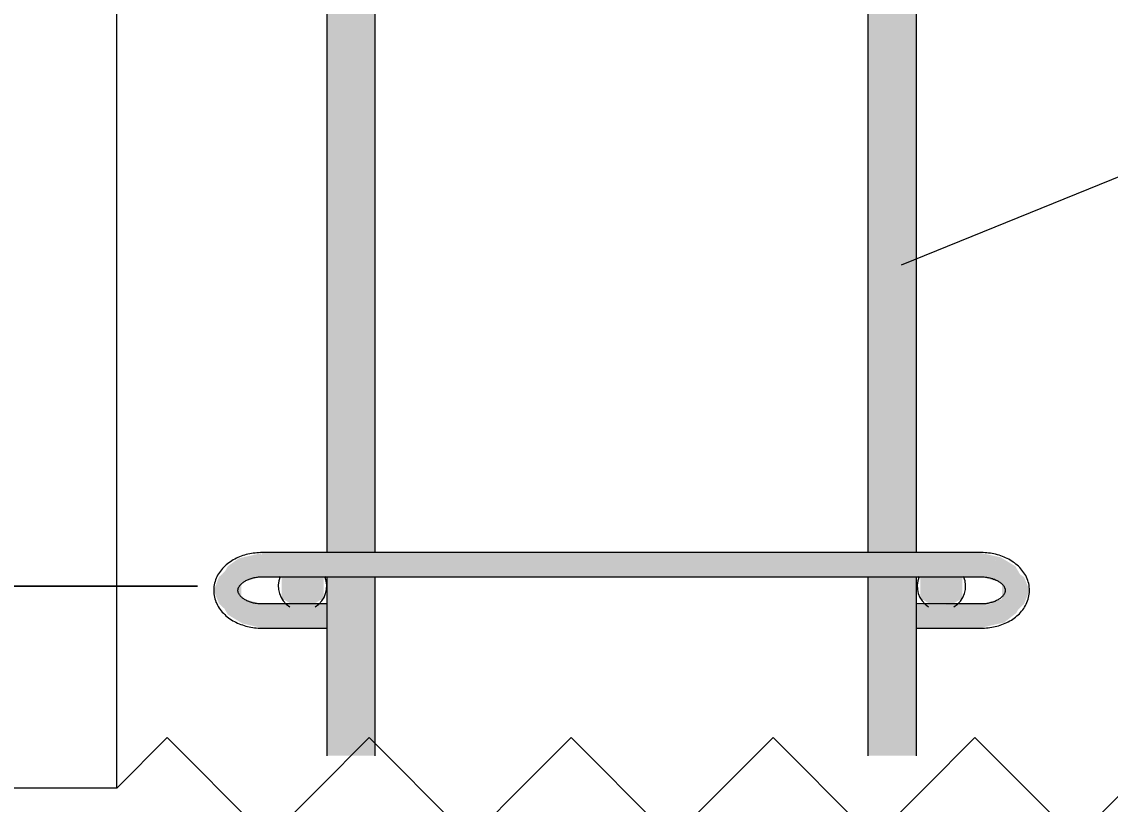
# Model space of a CAD drawing. Header units: millimetres. Extents: x 23200 to 49062, y -2858 to 35213.
# Drawn here: x 35127.6 to 35397.1, y -1704 to -1510.2 of the extents above; entities that cross this region are included whole.
import ezdxf

# ---------------------------------------------------------------- set-up
doc = ezdxf.new("R2010")
doc.units = ezdxf.units.MM
for name, color, linetype, lineweight in [('AA_Dim', 7, 'Continuous', 9), ('AA_Dim-20', 7, 'Continuous', 9), ('AA_Oformlenie', 7, 'Continuous', 9), ('AA_Vinoska', 7, 'Continuous', 9), ('AF_Stena_Опалубка', 253, 'Continuous', 20), ('KR_Armatura', 7, 'Continuous', 20), ('KR_Armatura_Tonkie', 7, 'Continuous', 20), ('KR_Fundament', 7, 'Continuous', 20)]:
    doc.layers.add(name, color=color, linetype=linetype, lineweight=lineweight)
doc.styles.add('ISOCPEUR_1', font='isocpeur.ttf', dxfattribs={"width": 0.9, "height": 50})
doc.dimstyles.new('05_Округл_5мм__прозр_', dxfattribs={"dimscale": 304.8, "dimtxt": 49.799059, "dimasz": 0.111549, "dimexe": 0.098425, "dimexo": 0.065617, "dimgap": 0.006562, "dimtad": 1, "dimdec": 0, "dimrnd": 5, "dimdsep": 46, "dimtxsty": 'ISOCPEUR_1', "dimblk1": 'OBLIQUE', "dimblk2": 'OBLIQUE', "dimsah": 1, "dimcen": 0.09, "dimdle": 0.098425, "dimazin": 0, "dimtfac": 1, "dimtdec": 4, "dimtix": 1, "dimtmove": 1, "dimatfit": 3, "dimfxl": 1, "dimtvp": 1, "dimtolj": 1, "dimtzin": 0, "dimlwd": 18, "dimlwe": 18, "dimarcsym": 2})
doc.dimstyles.new('05_Округл_5мм__прозр__1', dxfattribs={"dimscale": 304.8, "dimtxt": 49.799059, "dimasz": 0.111549, "dimexe": 0.098425, "dimexo": 0.065617, "dimgap": 0.006562, "dimtad": 1, "dimdec": 0, "dimrnd": 5, "dimdsep": 46, "dimtxsty": 'ISOCPEUR_1', "dimblk1": 'OBLIQUE', "dimblk2": 'OBLIQUE', "dimsah": 1, "dimcen": 0.09, "dimdle": 0.098425, "dimazin": 0, "dimtfac": 1, "dimtdec": 4, "dimtix": 1, "dimtmove": 0, "dimatfit": 3, "dimfxl": 1, "dimtvp": 1, "dimtolj": 1, "dimtzin": 0, "dimlwd": 18, "dimlwe": 18, "dimarcsym": 2})

# ---------------------------------------------------------------- blocks, each defined once
blk = doc.blocks.new('350_Хомут прямоугольный верт _НесАрм_РабПлоск_ - 350_Хомут прямоугольный верт _НесАрм_РабПлоск_-V38-Сечение 8')
at = {"layer": 'KR_Armatura_Tonkie', "lineweight": 9}
h = blk.add_hatch(color=256, dxfattribs=at)
h.paths.add_polyline_path([(25501.49, -854.41), (25507, -854.41), (25509.44, -853), (25509.44, -847.68), (25499.05, -847.68), (25499.05, -853)])
h.paths.add_polyline_path([(25348.82, -854.41), (25351.26, -853), (25351.26, -847.68), (25340.87, -847.68), (25340.87, -853), (25343.31, -854.41), (25346.98, -854.41)])
at = {"layer": 'KR_Armatura'}
for centre, start, end in [((25346.06, -850), 156.8137, 238.1859), ((25346.06, -850), 301.8141, 23.1863), ((25504.25, -850), 156.7275, 238.1859), ((25504.25, -850), 301.29, 23.2128)]:
    blk.add_arc(centre, 6, start, end, dxfattribs=at)
blk = doc.blocks.new('265_Выпуск П одной длины _НесАрм_РабПлоск_ - В3 _d12_ t_250-3847602-Сечение 8')
at = {"layer": 'KR_Armatura_Tonkie'}
h = blk.add_hatch(color=256, dxfattribs=at)
h.paths.add_polyline_path([(25358.06, -1918), (25364.06, -1918), (25363.86, -1708), (25352.06, -1708), (25352.27, -1918), (25356.51, -1918)])
h.paths.add_polyline_path([(25352.06, -1692), (25364.06, -1692), (25363.86, -1647.68), (25352.06, -1647.68), (25352.06, -1678.93)])
h.paths.add_polyline_path([(25358.06, -1641.75), (25364.06, -1641.68), (25363.86, -1247.68), (25352.06, -1247.68), (25352.27, -1641.68), (25356.69, -1641.73)])
h.paths.add_polyline_path([(25358.06, -1241.75), (25364.06, -1241.68), (25363.86, -847.68), (25352.06, -847.68), (25352.27, -1241.68), (25356.96, -1241.74)])
h.paths.add_polyline_path([(25358.06, -841.75), (25364.06, -841.68), (25363.86, -447.68), (25352.06, -447.68), (25352.27, -841.68), (25357.22, -841.74)])
h.paths.add_polyline_path([(25358.06, -441.75), (25364.06, -441.68), (25363.86, -310.97), (25352.06, -305.07), (25352.27, -441.68), (25357.49, -441.74)])
h.paths.add_polyline_path([(25364.06, -293.18), (25363.86, -266.96), (25352.06, -261.07), (25352.27, -287.29), (25364, -293.15)])
h.paths.add_polyline_path([(25364.06, -253.65), (25363.86, -103.13), (25352.06, -103.13), (25352.27, -247.75), (25364, -253.62)])
h.paths.add_polyline_path([(25358.06, -95.13), (25364.06, -95.13), (25363.86, 418), (25352.06, 418), (25352.27, -95.13), (25357.72, -95.13)])
h = blk.add_hatch(color=256, dxfattribs=at)
h.paths.add_polyline_path([(25492.06, -1918), (25498.06, -1918), (25497.86, -1708), (25486.06, -1708), (25486.29, -1918), (25490.51, -1918)])
h.paths.add_polyline_path([(25486.08, -1692), (25498.06, -1692), (25497.86, -1647.68), (25486.06, -1647.68), (25486.06, -1692)])
h.paths.add_polyline_path([(25492.06, -1641.75), (25498.06, -1641.68), (25497.86, -1247.68), (25486.06, -1247.68), (25486.27, -1641.68), (25490.69, -1641.73)])
h.paths.add_polyline_path([(25492.06, -1241.75), (25498.06, -1241.68), (25497.86, -847.68), (25486.06, -847.68), (25486.27, -1241.68), (25490.96, -1241.74)])
h.paths.add_polyline_path([(25492.06, -841.75), (25498.06, -841.68), (25497.86, -447.68), (25486.06, -447.68), (25486.27, -841.68), (25491.22, -841.74)])
h.paths.add_polyline_path([(25492.06, -441.75), (25498.06, -441.68), (25497.86, -377.97), (25486.06, -372.07), (25486.27, -441.68), (25491.49, -441.74)])
h.paths.add_polyline_path([(25498.06, -360.18), (25497.86, -333.96), (25486.06, -328.07), (25486.27, -354.29), (25497.93, -360.12)])
h.paths.add_polyline_path([(25498.06, -320.65), (25497.86, -203.13), (25486.06, -203.13), (25486.27, -314.75), (25497.92, -320.58)])
h.paths.add_polyline_path([(25492.25, -195.13), (25498.06, -195.13), (25497.86, -103.89), (25490.51, -103.13), (25486.06, -103.13), (25486.27, -195.13), (25492.06, -195.13)])
h.paths.add_polyline_path([(25498.06, -95.92), (25497.86, 418), (25486.06, 418), (25486.27, -95.13), (25493.61, -95.33), (25497.9, -95.9)])
for p, q in [((25352.06, -1247.68), (25352.06, -1641.69)), ((25364.06, -1641.7), (25364.06, -1247.68)), ((25486.06, -1247.67), (25486.06, -1641.68)), ((25498.06, -1641.68), (25498.06, -1247.67)), ((25352.06, -1647.68), (25352.06, -1692)), ((25364.06, -1692), (25364.06, -1647.68)), ((25486.06, -1647.67), (25486.06, -1692)), ((25498.06, -1692), (25498.06, -1647.67))]:
    blk.add_line(p, q, dxfattribs=at)
blk = doc.blocks.new('265_Выпуск П одной длины _НесАрм_РабПлоск_ - В3 _d12_ t_250-V40-Сечение 8')
at = {"layer": 'KR_Armatura_Tonkie'}
for p, q in [((25364.06, -1641.7), (25364.06, -1247.68)), ((25486.06, -1247.67), (25486.06, -1641.68)), ((25352.06, -1260.41), (25352.06, -1641.69)), ((25498.06, -1641.68), (25498.06, -1260.37)), ((25352.06, -1647.68), (25352.06, -1654.45)), ((25364.06, -1692), (25364.06, -1647.68)), ((25486.06, -1647.67), (25486.06, -1692)), ((25498.06, -1654.41), (25498.06, -1647.67)), ((25352.06, -1660.41), (25352.06, -1692)), ((25498.06, -1692), (25498.06, -1660.37))]:
    blk.add_line(p, q, dxfattribs=at)
blk = doc.blocks.new('265_Выпуск П одной длины _НесАрм_РабПлоск_ - В3 _d12_ t_250-V41-Сечение 8')
at = {"layer": 'KR_Armatura_Tonkie'}
for p, q in [((25364.06, -1641.7), (25364.06, -1247.68)), ((25486.06, -1247.67), (25486.06, -1641.68)), ((25352.06, -1260.41), (25352.06, -1641.69)), ((25498.06, -1641.68), (25498.06, -1260.37)), ((25352.06, -1647.68), (25352.06, -1654.45)), ((25364.06, -1692), (25364.06, -1647.68)), ((25486.06, -1647.67), (25486.06, -1692)), ((25498.06, -1654.41), (25498.06, -1647.67)), ((25352.06, -1660.41), (25352.06, -1692)), ((25498.06, -1692), (25498.06, -1660.37))]:
    blk.add_line(p, q, dxfattribs=at)
blk = doc.blocks.new('265_Выпуск П одной длины _НесАрм_РабПлоск_ - В3 _d12_ t_250-V42-Сечение 8')
at = {"layer": 'KR_Armatura_Tonkie'}
for p, q in [((25364.06, -1641.7), (25364.06, -1247.68)), ((25486.06, -1247.67), (25486.06, -1641.68)), ((25352.06, -1260.41), (25352.06, -1641.69)), ((25498.06, -1641.68), (25498.06, -1260.37)), ((25352.06, -1647.68), (25352.06, -1654.45)), ((25364.06, -1692), (25364.06, -1647.68)), ((25486.06, -1647.67), (25486.06, -1692)), ((25498.06, -1654.41), (25498.06, -1647.67)), ((25352.06, -1660.41), (25352.06, -1692)), ((25498.06, -1692), (25498.06, -1660.37))]:
    blk.add_line(p, q, dxfattribs=at)
blk = doc.blocks.new('261_Шпилька массив _НесАрм_РабПлоск_ - 6 А240-3902791-Сечение 8')
at = {"layer": 'KR_Armatura_Tonkie'}
h = blk.add_hatch(color=256, dxfattribs=at)
h.paths.add_polyline_path([(25336.06, -1655.29), (25336.06, -1654.41), (25331.46, -1653.14), (25330.87, -1652.44), (25330.87, -1653.17), (25334.89, -1654.81)])
h.paths.add_polyline_path([(25324.06, -1651.05), (25326.79, -1646.38), (25325.39, -1647.69), (25324.12, -1650.91)])
h.paths.add_polyline_path([(25327.58, -1645.05), (25336.06, -1642.56), (25335.84, -1641.78), (25334.71, -1642.09), (25330.32, -1643.09)])
for points in [[(25336.06, -1660.41), (25336.06, -1655.29), (25330.87, -1653.17), (25330.87, -1649.1), (25336.06, -1647.58), (25336.06, -1642.56), (25327.58, -1645.05), (25324.06, -1651.05), (25325.39, -1654.34), (25326.73, -1655.59), (25327.58, -1657.05), (25331.17, -1659.23), (25335.84, -1660.31)], [(25425.66, -1642.56), (25514.06, -1642.56), (25514.06, -1641.68), (25336.06, -1641.78), (25336.06, -1642.56), (25381.27, -1642.56)], [(25425.66, -1647.68), (25514.06, -1647.58), (25514.06, -1642.56), (25336.06, -1642.56), (25336.06, -1647.68), (25381.27, -1647.68)], [(25514.06, -1660.41), (25514.51, -1660.2), (25519.8, -1659), (25522.78, -1656.65), (25523.33, -1655.71), (25524.73, -1654.4), (25526.06, -1651.05), (25522.55, -1645.05), (25514.06, -1642.56), (25514.06, -1647.68), (25518.72, -1649.01), (25519.26, -1649.65), (25519.26, -1653.17), (25514.06, -1655.29), (25514.06, -1660.31)], [(25352.06, -1655.29), (25352.06, -1654.41), (25336.06, -1654.51), (25336.06, -1655.29), (25336.88, -1655.29)], [(25498.06, -1655.29), (25514.06, -1655.29), (25514.06, -1654.41), (25498.06, -1654.64), (25498.06, -1655.09)], [(25336.88, -1660.41), (25352.06, -1660.31), (25352.06, -1655.29), (25336.06, -1655.29), (25336.06, -1660.41)], [(25498.06, -1660.41), (25514.06, -1660.31), (25514.06, -1655.29), (25498.06, -1655.29), (25498.06, -1660.37)]]:
    blk.add_hatch(color=256, dxfattribs=at).paths.add_polyline_path(points)
h = blk.add_hatch(color=256, dxfattribs=at)
h.paths.add_polyline_path([(25514.06, -1655.29), (25519.26, -1652.99), (25514.06, -1654.51), (25514.06, -1655.02)])
h.paths.add_polyline_path([(25526.06, -1651.05), (25524.75, -1647.77), (25523.72, -1647.05), (25524.3, -1648.05)])
h.paths.add_polyline_path([(25522.55, -1645.05), (25518.95, -1642.86), (25514.06, -1641.78), (25514.06, -1642.56), (25519.46, -1644.14)])
for p, q in [((25514.06, -1641.68), (25336.06, -1641.68)), ((25336.06, -1647.68), (25514.06, -1647.68)), ((25352.06, -1654.41), (25336.06, -1654.41)), ((25514.06, -1654.41), (25498.04, -1654.41)), ((25336.06, -1660.41), (25352.06, -1660.41)), ((25498.04, -1660.41), (25514.06, -1660.41))]:
    blk.add_line(p, q, dxfattribs=at)
at = {"layer": 'KR_Armatura_Tonkie', "flags": 128}
for points in [[(25336.06, -1641.68), (25335.62, -1641.69), (25335.17, -1641.71), (25334.73, -1641.74), (25334.29, -1641.78), (25333.85, -1641.84), (25333.41, -1641.91), (25332.98, -1641.99), (25332.55, -1642.08), (25332.12, -1642.19), (25331.7, -1642.31), (25331.28, -1642.44), (25330.87, -1642.59), (25330.46, -1642.74), (25330.07, -1642.91), (25329.67, -1643.09), (25329.29, -1643.29), (25328.91, -1643.49), (25328.55, -1643.71), (25328.19, -1643.94), (25327.84, -1644.19), (25327.5, -1644.44), (25327.18, -1644.71), (25326.86, -1644.99), (25326.56, -1645.28), (25326.27, -1645.59), (25325.99, -1645.91), (25325.73, -1646.24), (25325.49, -1646.58), (25325.26, -1646.93), (25325.04, -1647.29), (25324.85, -1647.67), (25324.68, -1648.05), (25324.52, -1648.44), (25324.39, -1648.84), (25324.28, -1649.25), (25324.19, -1649.67), (25324.12, -1650.09), (25324.08, -1650.51), (25324.06, -1650.93), (25324.06, -1651.05)], [(25526.06, -1651.05), (25526.05, -1650.62), (25526.01, -1650.2), (25525.95, -1649.78), (25525.87, -1649.36), (25525.77, -1648.95), (25525.64, -1648.55), (25525.49, -1648.16), (25525.32, -1647.77), (25525.13, -1647.39), (25524.93, -1647.03), (25524.7, -1646.67), (25524.46, -1646.33), (25524.2, -1646), (25523.93, -1645.67), (25523.65, -1645.37), (25523.35, -1645.07), (25523.03, -1644.79), (25522.71, -1644.51), (25522.38, -1644.25), (25522.03, -1644.01), (25521.68, -1643.77), (25521.31, -1643.55), (25520.94, -1643.34), (25520.55, -1643.14), (25520.16, -1642.96), (25519.77, -1642.79), (25519.36, -1642.63), (25518.95, -1642.48), (25518.54, -1642.34), (25518.12, -1642.22), (25517.69, -1642.11), (25517.26, -1642.01), (25516.83, -1641.93), (25516.39, -1641.86), (25515.95, -1641.8), (25515.51, -1641.75), (25515.07, -1641.71), (25514.63, -1641.69), (25514.18, -1641.68), (25514.06, -1641.68)], [(25330.06, -1651.05), (25330.06, -1650.96), (25330.07, -1650.87), (25330.08, -1650.79), (25330.1, -1650.7), (25330.13, -1650.61), (25330.15, -1650.51), (25330.19, -1650.42), (25330.24, -1650.32), (25330.29, -1650.21), (25330.35, -1650.11), (25330.42, -1650), (25330.49, -1649.89), (25330.58, -1649.77), (25330.68, -1649.66), (25330.79, -1649.54), (25330.91, -1649.42), (25331.04, -1649.3), (25331.18, -1649.18), (25331.33, -1649.07), (25331.49, -1648.95), (25331.66, -1648.84), (25331.84, -1648.73), (25332.03, -1648.62), (25332.23, -1648.52), (25332.44, -1648.42), (25332.66, -1648.33), (25332.88, -1648.24), (25333.11, -1648.16), (25333.35, -1648.08), (25333.6, -1648.01), (25333.85, -1647.94), (25334.1, -1647.88), (25334.36, -1647.83), (25334.63, -1647.79), (25334.9, -1647.75), (25335.17, -1647.72), (25335.44, -1647.7), (25335.71, -1647.69), (25335.99, -1647.68), (25336.06, -1647.68)], [(25514.06, -1647.68), (25514.34, -1647.69), (25514.61, -1647.7), (25514.88, -1647.72), (25515.16, -1647.74), (25515.42, -1647.78), (25515.69, -1647.82), (25515.95, -1647.87), (25516.21, -1647.93), (25516.46, -1647.99), (25516.71, -1648.06), (25516.95, -1648.13), (25517.18, -1648.22), (25517.41, -1648.3), (25517.63, -1648.4), (25517.84, -1648.49), (25518.04, -1648.6), (25518.23, -1648.7), (25518.42, -1648.81), (25518.59, -1648.92), (25518.75, -1649.04), (25518.91, -1649.15), (25519.05, -1649.27), (25519.18, -1649.39), (25519.3, -1649.51), (25519.41, -1649.62), (25519.52, -1649.74), (25519.61, -1649.85), (25519.69, -1649.97), (25519.76, -1650.08), (25519.82, -1650.18), (25519.88, -1650.29), (25519.92, -1650.39), (25519.96, -1650.49), (25519.99, -1650.58), (25520.02, -1650.67), (25520.04, -1650.76), (25520.05, -1650.85), (25520.06, -1650.94), (25520.06, -1651.02), (25520.06, -1651.05)], [(25324.06, -1651.05), (25324.07, -1651.47), (25324.11, -1651.89), (25324.17, -1652.31), (25324.25, -1652.73), (25324.36, -1653.14), (25324.48, -1653.54), (25324.63, -1653.93), (25324.8, -1654.32), (25324.99, -1654.7), (25325.2, -1655.06), (25325.42, -1655.42), (25325.66, -1655.76), (25325.92, -1656.1), (25326.19, -1656.42), (25326.48, -1656.72), (25326.78, -1657.02), (25327.09, -1657.31), (25327.41, -1657.58), (25327.75, -1657.84), (25328.09, -1658.08), (25328.45, -1658.32), (25328.81, -1658.54), (25329.19, -1658.75), (25329.57, -1658.95), (25329.96, -1659.13), (25330.36, -1659.3), (25330.76, -1659.46), (25331.17, -1659.61), (25331.58, -1659.75), (25332.01, -1659.87), (25332.43, -1659.98), (25332.86, -1660.08), (25333.29, -1660.16), (25333.73, -1660.23), (25334.17, -1660.29), (25334.61, -1660.34), (25335.05, -1660.38), (25335.5, -1660.4), (25335.94, -1660.41), (25336.06, -1660.41)], [(25336.06, -1654.41), (25335.79, -1654.41), (25335.51, -1654.39), (25335.24, -1654.37), (25334.97, -1654.35), (25334.7, -1654.31), (25334.43, -1654.27), (25334.17, -1654.22), (25333.92, -1654.17), (25333.66, -1654.1), (25333.42, -1654.03), (25333.18, -1653.96), (25332.94, -1653.87), (25332.72, -1653.79), (25332.5, -1653.69), (25332.29, -1653.6), (25332.08, -1653.5), (25331.89, -1653.39), (25331.71, -1653.28), (25331.53, -1653.17), (25331.37, -1653.05), (25331.22, -1652.94), (25331.08, -1652.82), (25330.94, -1652.7), (25330.82, -1652.58), (25330.71, -1652.47), (25330.61, -1652.35), (25330.52, -1652.24), (25330.44, -1652.12), (25330.36, -1652.01), (25330.3, -1651.91), (25330.25, -1651.8), (25330.2, -1651.7), (25330.16, -1651.6), (25330.13, -1651.51), (25330.11, -1651.42), (25330.09, -1651.33), (25330.07, -1651.24), (25330.07, -1651.15), (25330.06, -1651.07), (25330.06, -1651.05)], [(25514.06, -1660.41), (25514.51, -1660.4), (25514.95, -1660.38), (25515.39, -1660.35), (25515.84, -1660.31), (25516.28, -1660.25), (25516.71, -1660.18), (25517.15, -1660.1), (25517.58, -1660.01), (25518, -1659.9), (25518.43, -1659.78), (25518.84, -1659.65), (25519.25, -1659.51), (25519.66, -1659.35), (25520.06, -1659.18), (25520.45, -1659), (25520.83, -1658.8), (25521.21, -1658.6), (25521.58, -1658.38), (25521.94, -1658.15), (25522.28, -1657.9), (25522.62, -1657.65), (25522.95, -1657.38), (25523.26, -1657.1), (25523.57, -1656.81), (25523.86, -1656.5), (25524.13, -1656.18), (25524.39, -1655.85), (25524.64, -1655.51), (25524.87, -1655.16), (25525.08, -1654.8), (25525.27, -1654.42), (25525.45, -1654.04), (25525.6, -1653.65), (25525.73, -1653.25), (25525.85, -1652.84), (25525.93, -1652.42), (25526, -1652.01), (25526.04, -1651.58), (25526.06, -1651.16), (25526.06, -1651.05)], [(25520.06, -1651.05), (25520.06, -1651.13), (25520.05, -1651.22), (25520.04, -1651.3), (25520.02, -1651.39), (25520, -1651.48), (25519.97, -1651.58), (25519.93, -1651.67), (25519.89, -1651.77), (25519.84, -1651.88), (25519.78, -1651.98), (25519.71, -1652.09), (25519.63, -1652.21), (25519.54, -1652.32), (25519.44, -1652.44), (25519.33, -1652.55), (25519.21, -1652.67), (25519.09, -1652.79), (25518.95, -1652.91), (25518.79, -1653.02), (25518.63, -1653.14), (25518.46, -1653.25), (25518.28, -1653.36), (25518.09, -1653.47), (25517.89, -1653.57), (25517.68, -1653.67), (25517.47, -1653.76), (25517.24, -1653.85), (25517.01, -1653.94), (25516.77, -1654.01), (25516.53, -1654.08), (25516.28, -1654.15), (25516.02, -1654.21), (25515.76, -1654.26), (25515.5, -1654.3), (25515.23, -1654.34), (25514.96, -1654.37), (25514.69, -1654.39), (25514.41, -1654.4), (25514.14, -1654.41), (25514.06, -1654.41)]]:
    blk.add_lwpolyline(points, dxfattribs=at)
blk = doc.blocks.new('261_Шпилька массив _НесАрм_РабПлоск_ - 6 А240-3909715-Сечение 8')
at = {"layer": 'KR_Armatura_Tonkie'}
for p, q in [((25518.59, -1648.92), (25518.75, -1649.04)), ((25331.53, -1653.17), (25331.37, -1653.05))]:
    blk.add_line(p, q, dxfattribs=at)
at = {"layer": 'KR_Armatura_Tonkie', "flags": 128}
for points in [[(25336.06, -1641.68), (25335.62, -1641.69), (25335.17, -1641.71), (25334.73, -1641.74), (25334.29, -1641.78), (25333.85, -1641.84), (25333.41, -1641.91), (25332.98, -1641.99), (25332.55, -1642.08), (25332.12, -1642.19), (25331.7, -1642.31), (25331.28, -1642.44), (25330.87, -1642.59), (25330.46, -1642.74), (25330.07, -1642.91), (25329.67, -1643.09), (25329.29, -1643.29), (25328.91, -1643.49), (25328.55, -1643.71), (25328.19, -1643.94), (25327.84, -1644.19), (25327.5, -1644.44), (25327.18, -1644.71), (25326.86, -1644.99), (25326.56, -1645.28), (25326.27, -1645.59), (25325.99, -1645.91), (25325.73, -1646.24), (25325.49, -1646.58), (25325.26, -1646.93), (25325.04, -1647.29), (25324.85, -1647.67), (25324.68, -1648.05), (25324.52, -1648.44), (25324.39, -1648.84), (25324.28, -1649.25), (25324.19, -1649.67), (25324.12, -1650.09), (25324.08, -1650.51), (25324.06, -1650.93), (25324.06, -1651.05)], [(25526.06, -1651.05), (25526.05, -1650.62), (25526.01, -1650.2), (25525.95, -1649.78), (25525.87, -1649.36), (25525.77, -1648.95), (25525.64, -1648.55), (25525.49, -1648.16), (25525.32, -1647.77), (25525.13, -1647.39), (25524.93, -1647.03), (25524.7, -1646.67), (25524.46, -1646.33), (25524.2, -1646), (25523.93, -1645.67), (25523.65, -1645.37), (25523.35, -1645.07), (25523.03, -1644.79), (25522.71, -1644.51), (25522.38, -1644.25), (25522.03, -1644.01), (25521.68, -1643.77), (25521.31, -1643.55), (25520.94, -1643.34), (25520.55, -1643.14), (25520.16, -1642.96), (25519.77, -1642.79), (25519.36, -1642.63), (25518.95, -1642.48), (25518.54, -1642.34), (25518.12, -1642.22), (25517.69, -1642.11), (25517.26, -1642.01), (25516.83, -1641.93), (25516.39, -1641.86), (25515.95, -1641.8), (25515.51, -1641.75), (25515.07, -1641.71), (25514.63, -1641.69), (25514.18, -1641.68), (25514.06, -1641.68)], [(25330.91, -1649.42), (25331.04, -1649.3), (25331.18, -1649.18), (25331.33, -1649.07), (25331.49, -1648.95)], [(25324.06, -1651.05), (25324.07, -1651.47), (25324.11, -1651.89), (25324.17, -1652.31), (25324.25, -1652.73), (25324.36, -1653.14), (25324.48, -1653.54), (25324.63, -1653.93), (25324.8, -1654.32), (25324.99, -1654.7), (25325.2, -1655.06), (25325.42, -1655.42), (25325.66, -1655.76), (25325.92, -1656.1), (25326.19, -1656.42), (25326.48, -1656.72), (25326.78, -1657.02), (25327.09, -1657.31), (25327.41, -1657.58), (25327.75, -1657.84), (25328.09, -1658.08), (25328.45, -1658.32), (25328.81, -1658.54), (25329.19, -1658.75), (25329.57, -1658.95), (25329.96, -1659.13), (25330.36, -1659.3), (25330.76, -1659.46), (25331.17, -1659.61), (25331.58, -1659.75), (25332.01, -1659.87), (25332.43, -1659.98), (25332.86, -1660.08), (25333.29, -1660.16), (25333.73, -1660.23), (25334.17, -1660.29), (25334.61, -1660.34), (25335.05, -1660.38), (25335.5, -1660.4), (25335.94, -1660.41), (25336.06, -1660.41)], [(25514.06, -1660.41), (25514.51, -1660.4), (25514.95, -1660.38), (25515.39, -1660.35), (25515.84, -1660.31), (25516.28, -1660.25), (25516.71, -1660.18), (25517.15, -1660.1), (25517.58, -1660.01), (25518, -1659.9), (25518.43, -1659.78), (25518.84, -1659.65), (25519.25, -1659.51), (25519.66, -1659.35), (25520.06, -1659.18), (25520.45, -1659), (25520.83, -1658.8), (25521.21, -1658.6), (25521.58, -1658.38), (25521.94, -1658.15), (25522.28, -1657.9), (25522.62, -1657.65), (25522.95, -1657.38), (25523.26, -1657.1), (25523.57, -1656.81), (25523.86, -1656.5), (25524.13, -1656.18), (25524.39, -1655.85), (25524.64, -1655.51), (25524.87, -1655.16), (25525.08, -1654.8), (25525.27, -1654.42), (25525.45, -1654.04), (25525.6, -1653.65), (25525.73, -1653.25), (25525.85, -1652.84), (25525.93, -1652.42), (25526, -1652.01), (25526.04, -1651.58), (25526.06, -1651.16), (25526.06, -1651.05)], [(25519.21, -1652.67), (25519.09, -1652.79), (25518.95, -1652.91), (25518.79, -1653.02), (25518.63, -1653.14)]]:
    blk.add_lwpolyline(points, dxfattribs=at)
blk = doc.blocks.new('Последовательность узлов - 3мм масшт20 маскировка-904226-Сечение 8')
at = {"layer": 'AA_Oformlenie'}
for p, q in [((25300.06, -1700), (25312.56, -1687.5)), ((25337.56, -1712.5), (25312.56, -1687.5)), ((25350.06, -1700), (25362.56, -1687.5)), ((25387.56, -1712.5), (25362.56, -1687.5)), ((25400.06, -1700), (25412.56, -1687.5)), ((25437.56, -1712.5), (25412.56, -1687.5)), ((25450.06, -1700), (25462.56, -1687.5)), ((25487.56, -1712.5), (25462.56, -1687.5)), ((25500.06, -1700), (25512.56, -1687.5)), ((25537.56, -1712.5), (25512.56, -1687.5)), ((25350.06, -1700), (25337.56, -1712.5)), ((25400.06, -1700), (25387.56, -1712.5)), ((25450.06, -1700), (25437.56, -1712.5)), ((25500.06, -1700), (25487.56, -1712.5)), ((25550.06, -1700), (25537.56, -1712.5))]:
    blk.add_line(p, q, dxfattribs=at)
blk = doc.blocks.new('DIMBLOCK113-Сечение 8')
at = {"layer": 'AA_Dim-20', "lineweight": 30}
for p, q in [((34934.34, -450), (34917.34, -433)), ((34934.34, -450), (34951.34, -467)), ((34934.34, -1650), (34917.34, -1633)), ((34934.34, -1650), (34951.34, -1667))]:
    blk.add_line(p, q, dxfattribs=at)
at = {"layer": 'AA_Dim-20', "lineweight": 18}
for p, q in [((35171.11, -450), (34904.34, -450)), ((34934.34, -450), (34934.34, -1650)), ((34934.34, -450), (35171.11, -450)), ((35171.11, -1650), (34904.34, -1650)), ((34934.34, -1650), (35171.11, -1650))]:
    blk.add_line(p, q, dxfattribs=at)
at = {"layer": 'AA_Dim-20', "color": 0, "lineweight": 18, "insert": (34867.02, -1203.71), "char_height": 50, "width": 368.8961, "attachment_point": 1, "rotation": 90, "line_spacing_factor": 1.149209, "style": 'ISOCPEUR_1'}
blk.add_mtext('200х6=1200', dxfattribs=at)
blk = doc.blocks.new('_Oblique')
at = {"color": 0, "linetype": 'ByBlock', "lineweight": -2}
blk.add_line((-0.5, -0.5), (0.5, 0.5), dxfattribs=at)
blk = doc.blocks.new('DIMBLOCK114-Сечение 8')
at = {"layer": 'AA_Dim-20', "lineweight": 18}
for p, q in [((34934.34, -1556.96), (34934.34, -1640.16)), ((34934.34, -1640.16), (34934.34, -1675)), ((35171.11, -1650), (34904.34, -1650)), ((34934.34, -1650), (34934.34, -1730)), ((34934.34, -1650), (35171.11, -1650)), ((34938.38, -1700), (34904.34, -1700)), ((34934.34, -1700), (34938.38, -1700))]:
    blk.add_line(p, q, dxfattribs=at)
at = {"layer": 'AA_Dim-20', "lineweight": 30}
for p, q in [((34934.34, -1650), (34917.34, -1633)), ((34934.34, -1650), (34951.34, -1667)), ((34934.34, -1700), (34917.34, -1683)), ((34934.34, -1700), (34951.34, -1717))]:
    blk.add_line(p, q, dxfattribs=at)
at = {"layer": 'AA_Dim-20', "color": 0, "lineweight": 18, "insert": (34867.02, -1620.16), "char_height": 50, "width": 75.8478, "attachment_point": 1, "rotation": 90, "line_spacing_factor": 1.149209, "style": 'ISOCPEUR_1'}
blk.add_mtext('50', dxfattribs=at)

msp = doc.modelspace()

# ---------------------------------------------------------------- linework, layer by layer
at = {"layer": 'AA_Vinoska'}
msp.add_line((35345.4191, -1570.4262), (35470.283, -1519.7568), dxfattribs=at)
at = {"layer": 'AF_Stena_Опалубка'}
msp.add_line((35151.1104, -1700), (35151.1104, -279.0719), dxfattribs=at)
at = {"layer": 'KR_Fundament'}
msp.add_line((35151.1104, -1700), (33731.1104, -1700), dxfattribs=at)

# ---------------------------------------------------------------- block references
at = {"layer": 'AA_Oformlenie'}
msp.add_blockref('Последовательность узлов - 3мм масшт20 маскировка-904226-Сечение 8', (9851.0486, 0), dxfattribs=at)
at = {"layer": 'KR_Armatura_Tonkie'}
for name in ['265_Выпуск П одной длины _НесАрм_РабПлоск_ - В3 _d12_ t_250-3847602-Сечение 8', '265_Выпуск П одной длины _НесАрм_РабПлоск_ - В3 _d12_ t_250-V40-Сечение 8', '265_Выпуск П одной длины _НесАрм_РабПлоск_ - В3 _d12_ t_250-V40-Сечение 8', '265_Выпуск П одной длины _НесАрм_РабПлоск_ - В3 _d12_ t_250-V40-Сечение 8', '265_Выпуск П одной длины _НесАрм_РабПлоск_ - В3 _d12_ t_250-V41-Сечение 8', '265_Выпуск П одной длины _НесАрм_РабПлоск_ - В3 _d12_ t_250-V42-Сечение 8', '265_Выпуск П одной длины _НесАрм_РабПлоск_ - В3 _d12_ t_250-V41-Сечение 8', '265_Выпуск П одной длины _НесАрм_РабПлоск_ - В3 _d12_ t_250-V41-Сечение 8', '261_Шпилька массив _НесАрм_РабПлоск_ - 6 А240-3902791-Сечение 8', '261_Шпилька массив _НесАрм_РабПлоск_ - 6 А240-3909715-Сечение 8', '261_Шпилька массив _НесАрм_РабПлоск_ - 6 А240-3909715-Сечение 8', '261_Шпилька массив _НесАрм_РабПлоск_ - 6 А240-3909715-Сечение 8']:
    msp.add_blockref(name, (9851.0486, 0), dxfattribs=at)
at = {"layer": 'KR_Armatura_Tonkie', "lineweight": 9}
msp.add_blockref('350_Хомут прямоугольный верт _НесАрм_РабПлоск_ - 350_Хомут прямоугольный верт _НесАрм_РабПлоск_-V38-Сечение 8', (9851.0486, -800), dxfattribs=at)

# ---------------------------------------------------------------- dimensions: what is measured, and where the dimension line sits
at = {"layer": 'AA_Dim', "lineweight": 18}
dim = msp.add_linear_dim(base=(34934.3428, -1650), p1=(35191.1104, -450), p2=(35191.1104, -1650), angle=90, dimstyle='05_Округл_5мм__прозр__1', override={"dimpost": '200х6=<>', "dimfxl": 1200}, dxfattribs=at)
dim.commit()
dim.dimension.update_dxf_attribs({"geometry": 'DIMBLOCK113-Сечение 8', "text_midpoint": (34907.3428, -1050)})
dim = msp.add_linear_dim(base=(34934.3428, -1700), p1=(35191.1104, -1650), p2=(34958.3844, -1700), angle=90, dimstyle='05_Округл_5мм__прозр_', override={"dimpost": '<>', "dimfxl": 238.036554}, dxfattribs=at)
dim.commit()
dim.dimension.update_dxf_attribs({"geometry": 'DIMBLOCK114-Сечение 8', "text_midpoint": (34900.3533, -1582.238), "dimtype": 160, "text_rotation": 90})

doc.saveas('drawing.dxf')
